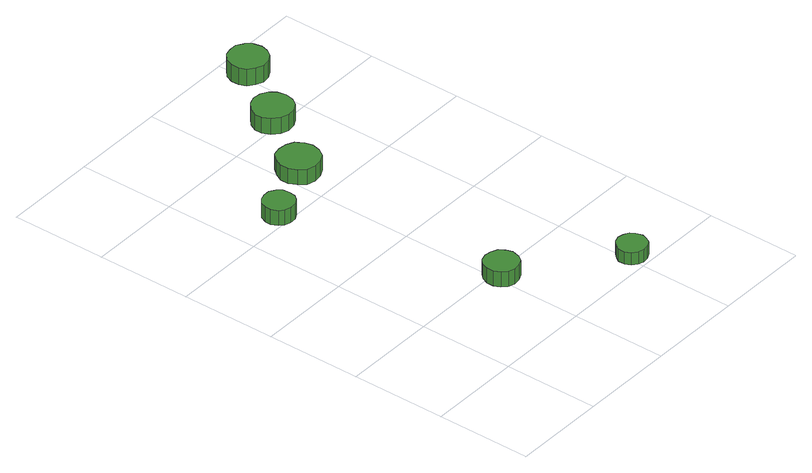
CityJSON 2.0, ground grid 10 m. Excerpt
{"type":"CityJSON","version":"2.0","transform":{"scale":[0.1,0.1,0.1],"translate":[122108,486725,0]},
"CityObjects":{
"tree1":{"type":"SolitaryVegetationObject","attributes":{"function":"something"}},
"tree2":{"type":"SolitaryVegetationObject","attributes":{"function":"something"},"geometry":[{"type":"MultiSurface","lod":"1","boundaries":[[[0,1,2,3,4,5,6,7,8,9,10,11,12,13,14]],[[15,16,17,18,19,20,21,22,23,24,25,26,27,28,29]],[[0,29,28,1]],[[1,28,27,2]],[[2,27,26,3]],[[3,26,25,4]],[[4,25,24,5]],[[5,24,23,6]],[[6,23,22,7]],[[7,22,21,8]],[[8,21,20,9]],[[9,20,19,10]],[[10,19,18,11]],[[11,18,17,12]],[[12,17,16,13]],[[13,16,15,14]],[[14,15,29,0]]]}]},
"tree3":{"type":"SolitaryVegetationObject","attributes":{"function":"something"},"geometry":[{"type":"MultiSurface","lod":"1","boundaries":[[[30,31,32,33,34,35,36,37,38,39,40,41,42,43,44]],[[45,46,47,48,49,50,51,52,53,54,55,56,57,58,59]],[[30,59,58,31]],[[31,58,57,32]],[[32,57,56,33]],[[33,56,55,34]],[[34,55,54,35]],[[35,54,53,36]],[[36,53,52,37]],[[37,52,51,38]],[[38,51,50,39]],[[39,50,49,40]],[[40,49,48,41]],[[41,48,47,42]],[[42,47,46,43]],[[43,46,45,44]],[[44,45,59,30]]]}]},
"tree4":{"type":"SolitaryVegetationObject","attributes":{"function":"something"}},
"tree5":{"type":"SolitaryVegetationObject","attributes":{"function":"something"},"geometry":[{"type":"MultiSurface","lod":"1","boundaries":[[[60,61,62,63,64,65,66,67,68,69,70,71,72,73,74]],[[75,76,77,78,79,80,81,82,83,84,85,86,87,88,89]],[[60,89,88,61]],[[61,88,87,62]],[[62,87,86,63]],[[63,86,85,64]],[[64,85,84,65]],[[65,84,83,66]],[[66,83,82,67]],[[67,82,81,68]],[[68,81,80,69]],[[69,80,79,70]],[[70,79,78,71]],[[71,78,77,72]],[[72,77,76,73]],[[73,76,75,74]],[[74,75,89,60]]]}]},
"tree6":{"type":"SolitaryVegetationObject","attributes":{"function":"something"},"geometry":[{"type":"MultiSurface","lod":"1","boundaries":[[[90,91,92,93,94,95,96,97,98,99,100,101,102,103,104]],[[105,106,107,108,109,110,111,112,113,114,115,116,117,118,119]],[[90,119,118,91]],[[91,118,117,92]],[[92,117,116,93]],[[93,116,115,94]],[[94,115,114,95]],[[95,114,113,96]],[[96,113,112,97]],[[97,112,111,98]],[[98,111,110,99]],[[99,110,109,100]],[[100,109,108,101]],[[101,108,107,102]],[[102,107,106,103]],[[103,106,105,104]],[[104,105,119,90]]]}]},
"tree7":{"type":"SolitaryVegetationObject","attributes":{"function":"something"},"geometry":[{"type":"MultiSurface","lod":"1","boundaries":[[[120,121,122,123,124,125,126,127,128,129,130,131,132,133,134]],[[135,136,137,138,139,140,141,142,143,144,145,146,147,148,149]],[[120,149,148,121]],[[121,148,147,122]],[[122,147,146,123]],[[123,146,145,124]],[[124,145,144,125]],[[125,144,143,126]],[[126,143,142,127]],[[127,142,141,128]],[[128,141,140,129]],[[129,140,139,130]],[[130,139,138,131]],[[131,138,137,132]],[[132,137,136,133]],[[133,136,135,134]],[[134,135,149,120]]]}]},
"tree8":{"type":"SolitaryVegetationObject","attributes":{"function":"something"},"geometry":[{"type":"MultiSurface","lod":"1","boundaries":[[[150,151,152,153,154,155,156,157,158,159,160,161,162,163,164]],[[165,166,167,168,169,170,171,172,173,174,175,176,177,178,179]],[[150,179,178,151]],[[151,178,177,152]],[[152,177,176,153]],[[153,176,175,154]],[[154,175,174,155]],[[155,174,173,156]],[[156,173,172,157]],[[157,172,171,158]],[[158,171,170,159]],[[159,170,169,160]],[[160,169,168,161]],[[161,168,167,162]],[[162,167,166,163]],[[163,166,165,164]],[[164,165,179,150]]]}]}
},
"vertices":[
[125,94,17],[123,101,17],[119,107,17],[112,110,17],[105,111,17],[98,109,17],[93,104,17],[90,97,17],[90,90,17],[93,83,17],[98,78,17],[105,76,17],[112,77,17],[119,80,17],[123,86,17],[123,86,0],[119,80,0],[112,77,0],[105,76,0],[98,78,0],[93,83,0],[90,90,0],[90,97,0],[93,104,0],[98,109,0],[105,111,0],[112,110,0],[119,107,0],[123,101,0],[125,94,0],
[68,312,18],[67,319,18],[63,324,18],[57,328,18],[50,328,18],[44,326,18],[39,322,18],[36,315,18],[36,309,18],[39,302,18],[44,298,18],[50,296,18],[57,296,18],[63,300,18],[67,305,18],[67,305,1],[63,300,1],[57,296,1],[50,296,1],[44,298,1],[39,302,1],[36,309,1],[36,315,1],[39,322,1],[44,326,1],[50,328,1],[57,328,1],[63,324,1],[67,319,1],[68,312,1],
[223,19,14],[221,26,14],[218,31,14],[212,34,14],[206,35,14],[200,33,14],[195,28,14],[192,23,14],[192,16,14],[195,10,14],[200,6,14],[206,4,14],[212,5,14],[218,8,14],[221,13,14],[221,13,0],[218,8,0],[212,5,0],[206,4,0],[200,6,0],[195,10,0],[192,16,0],[192,23,0],[195,28,0],[200,33,0],[206,35,0],[212,34,0],[218,31,0],[221,26,0],[223,19,0],
[139,341,18],[137,349,18],[132,357,18],[124,361,18],[115,362,18],[106,360,18],[100,353,18],[96,345,18],[96,336,18],[100,328,18],[106,321,18],[115,319,18],[124,320,18],[132,324,18],[137,332,18],[137,332,1],[132,324,1],[124,320,1],[115,319,1],[106,321,1],[100,328,1],[96,336,1],[96,345,1],[100,353,1],[106,360,1],[115,362,1],[124,361,1],[132,357,1],[137,349,1],[139,341,1],
[183,407,20],[181,416,20],[176,423,20],[169,427,20],[160,428,20],[152,425,20],[145,419,20],[141,411,20],[141,403,20],[145,395,20],[152,389,20],[160,386,20],[169,387,20],[176,391,20],[181,398,20],[181,398,2],[176,391,2],[169,387,2],[160,386,2],[152,389,2],[145,395,2],[141,403,2],[141,411,2],[145,419,2],[152,425,2],[160,428,2],[169,427,2],[176,423,2],[181,416,2],[183,407,2],
[227,471,21],[225,480,21],[220,486,21],[213,491,21],[205,491,21],[197,489,21],[190,483,21],[187,475,21],[187,467,21],[190,459,21],[197,454,21],[205,451,21],[213,452,21],[220,456,21],[225,463,21],[225,463,2],[220,456,2],[213,452,2],[205,451,2],[197,454,2],[190,459,2],[187,467,2],[187,475,2],[190,483,2],[197,489,2],[205,491,2],[213,491,2],[220,486,2],[225,480,2],[227,471,2]
]}
